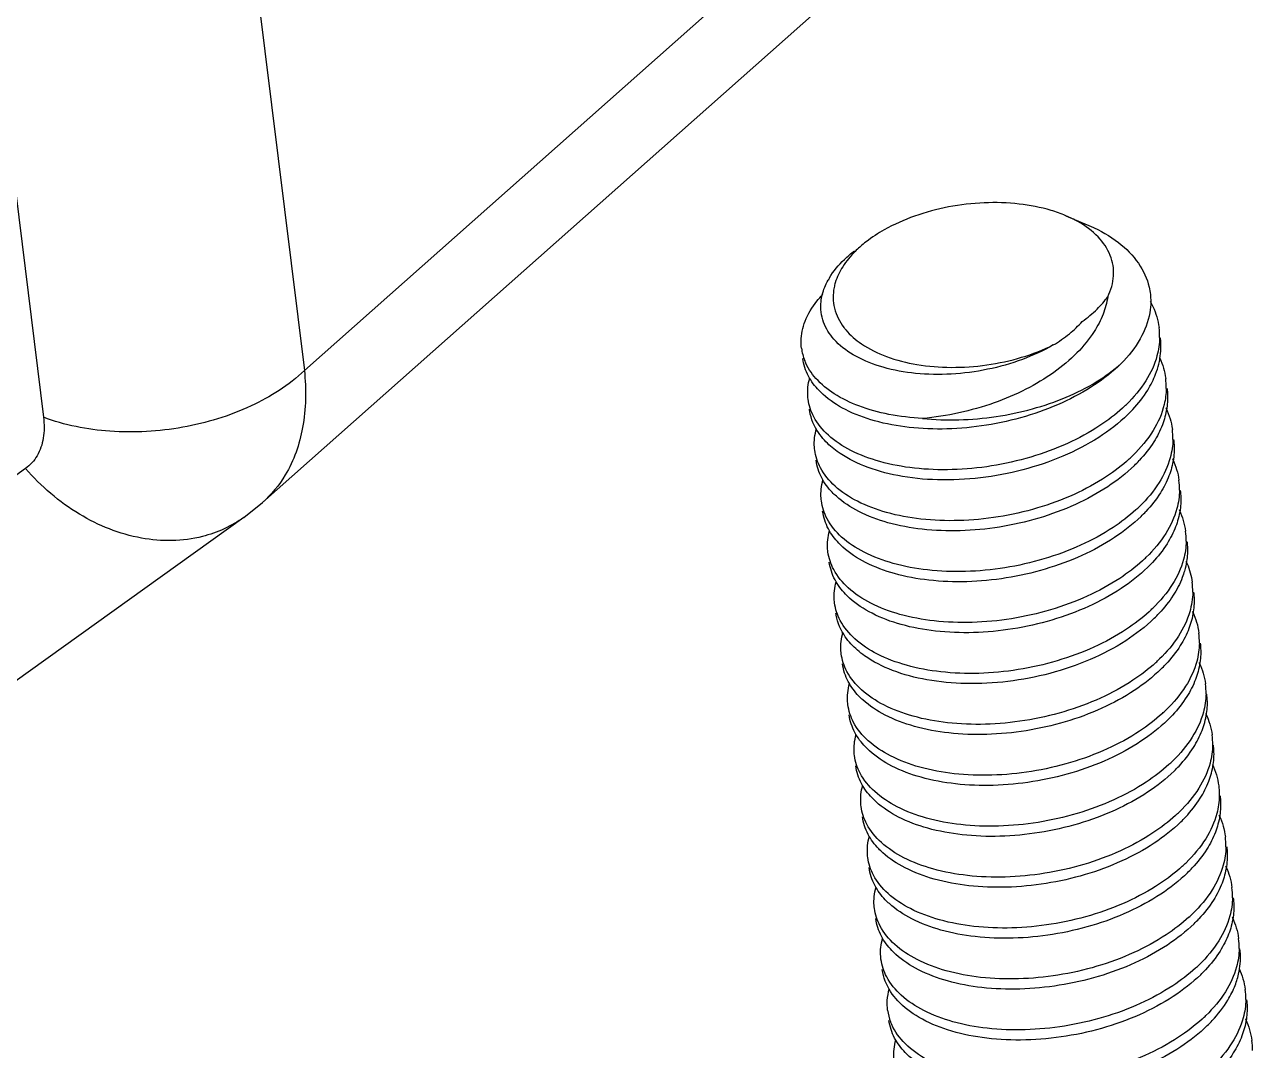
# Model space of a CAD drawing. Header units: millimetres. Extents: x 1518 to 2058, y 69 to 444.
# Drawn here: x 1785.36 to 1790.47, y 100.39 to 104.65 of the extents above; entities that cross this region are included whole.
import ezdxf

# ---------------------------------------------------------------- set-up
doc = ezdxf.new("R2010")
doc.units = ezdxf.units.MM
doc.layers.add('06___PRT_ALL_SURFS', color=7, linetype='Continuous')

# ---------------------------------------------------------------- blocks, each defined once
blk = doc.blocks.new('*u40')
at = {"color": 7, "linetype": 'Continuous'}
for p, q in [((-12.5007, -8.4962), (-11.1616, -19.3312)), ((-13.7495, -8.7199), (-12.4104, -19.5548)), ((-7.5176, -18.5902), (-7.4148, -18.6336))]:
    blk.add_line(p, q, dxfattribs=at)
for centre, radius, start, end in [((-8.3559, -19.064), 0.342, 148.99268, 151.15336), ((-8.382, -18.9823), 0.2492, 163.31377, 168.79461), ((-7.391, -19.1672), 0.3226, 358.93843, 7.49398), ((-8.389, -18.9711), 0.3175, 221.22407, 224.20587), ((-8.5371, -19.1917), 0.2477, 187.54289, 201.78961), ((-7.3651, -19.4108), 0.3284, 358.9175, 7.3626), ((-7.7595, -18.9467), 0.7626, 312.3387, 314.24431), ((-7.7203, -19.0289), 0.7156, 314.23255, 316.93294), ((-7.3275, -19.6544), 0.3226, 358.94044, 7.49399), ((-7.7277, -19.1903), 0.7626, 312.3387, 314.24431), ((-7.6881, -19.2729), 0.7151, 314.2329, 316.9234), ((-7.2958, -19.898), 0.3226, 358.94044, 7.49399), ((-7.696, -19.4338), 0.7626, 312.3387, 314.24431), ((-7.6564, -19.5165), 0.7151, 314.2329, 316.9234), ((-7.2641, -20.1416), 0.3226, 358.94044, 7.49399), ((-7.6643, -19.6774), 0.7626, 312.3387, 314.24431), ((-7.6247, -19.7601), 0.7151, 314.2329, 316.9234), ((-7.2332, -20.3854), 0.3233, 358.99935, 7.51802), ((-7.6326, -19.921), 0.7626, 312.3387, 314.24431), ((-7.5928, -20.0039), 0.7148, 314.23309, 316.91617), ((-7.2007, -20.6288), 0.3226, 358.94044, 7.49399), ((-7.6009, -20.1646), 0.7626, 312.3387, 314.24431), ((-7.5613, -20.2473), 0.7151, 314.2329, 316.9234), ((-7.1689, -20.8724), 0.3226, 358.94044, 7.49399), ((-7.5691, -20.4082), 0.7626, 312.3387, 314.24431), ((-7.5295, -20.4909), 0.7151, 314.2329, 316.9234), ((-7.1372, -21.116), 0.3226, 358.93379, 7.49396), ((-7.5374, -20.6518), 0.7626, 312.3387, 314.24431), ((-7.4978, -20.7345), 0.7151, 314.2329, 316.9234), ((-7.5057, -20.8954), 0.7626, 312.3387, 314.24431), ((-7.4662, -20.978), 0.7152, 314.23284, 316.92474), ((-7.0738, -21.6031), 0.3226, 358.94044, 7.49399), ((-7.474, -21.139), 0.7626, 312.3387, 314.24431), ((-7.4344, -21.2216), 0.7151, 314.2329, 316.9234), ((-7.0421, -21.8467), 0.3226, 358.94044, 7.49399), ((-7.4422, -21.3826), 0.7626, 312.3387, 314.24431), ((-7.4026, -21.4652), 0.7151, 314.2329, 316.9234), ((-7.0103, -22.0903), 0.3225, 358.96628, 7.49408), ((-7.4105, -21.6262), 0.7626, 312.3387, 314.24431), ((-7.3709, -21.7088), 0.7151, 314.2329, 316.9234), ((-6.9786, -22.3339), 0.3226, 358.94044, 7.49399), ((-8.125, -22.3587), 0.2473, 187.46029, 200.90035), ((-7.379, -21.8696), 0.7629, 312.34877, 314.24444), ((-7.3401, -21.9515), 0.7164, 314.23212, 316.94352), ((-6.9469, -22.5775), 0.3226, 358.94044, 7.49399)]:
    blk.add_arc(centre, radius, start, end, dxfattribs=at)
for points, start_tangent, end_tangent in [([(-7.5176, -18.5902), (-7.5882, -18.565), (-7.7411, -18.5344), (-7.9083, -18.5288), (-8.0787, -18.5486), (-8.2415, -18.5925), (-8.3861, -18.6578), (-8.4724, -18.7146)], (-0.921413, 0.388586), (-0.790855, -0.612004)), ([(-7.3626, -18.6921), (-7.4592, -18.6188), (-7.5176, -18.5902)], (-0.690454, 0.723376), (-0.921413, 0.388586)), ([(-7.4147, -18.6336), (-7.3996, -18.6402), (-7.2655, -18.719), (-7.1699, -18.818), (-7.1187, -18.9318), (-7.111, -19.0015)], (0.921359, -0.388712), (-0.002542, -0.999997)), ([(-8.4724, -18.7146), (-8.5031, -18.7401), (-8.5257, -18.7613)], (-0.790855, -0.612004), (-0.708846, -0.705364)), ([(-7.3169, -18.9778), (-7.2891, -18.8776), (-7.3047, -18.7803), (-7.3626, -18.6921)], (0.442864, 0.896589), (-0.690454, 0.723376)), ([(-8.649, -18.8878), (-8.5774, -18.7999), (-8.5292, -18.7585)], (0.515042, 0.857165), (0.791113, 0.611671)), ([(-8.5257, -18.7613), (-8.585, -18.8341), (-8.6207, -18.9107)], (-0.708846, -0.705364), (-0.286475, -0.958088)), ([(-8.6831, -18.9681), (-8.6554, -18.899)], (0.242836, 0.970067), (0.48236, 0.875973)), ([(-8.7827, -19.2242), (-8.7847, -19.1907), (-8.7652, -19.0946), (-8.7093, -18.9998), (-8.6808, -18.967)], (-0.130796, 0.991409), (0.687107, 0.726556)), ([(-8.6279, -19.1804), (-8.6766, -19.1001), (-8.6889, -19.0012), (-8.6831, -18.9681)], (-0.658756, 0.752357), (0.242836, 0.970067)), ([(-8.6264, -18.9338), (-8.6248, -19.0328), (-8.5801, -19.1245), (-8.571, -19.136)], (-0.193668, -0.981067), (0.641911, -0.766779)), ([(-7.4391, -19.096), (-7.3675, -19.0367), (-7.3169, -18.9778)], (0.817735, 0.575595), (0.578053, 0.815999)), ([(-7.3169, -18.9778), (-7.3394, -19.0614), (-7.382, -19.1446)], (-0.147189, -0.989108), (-0.537947, -0.842979)), ([(-7.111, -19.0015), (-7.1155, -19.0543), (-7.1609, -19.1787), (-7.2528, -19.2981)], (-0.002542, -0.999997), (-0.704324, -0.709879)), ([(-7.1138, -18.9997), (-7.1006, -19.0253), (-7.0712, -19.1252)], (0.493276, -0.869873), (0.130448, -0.991455)), ([(-7.5774, -19.2088), (-7.5004, -19.1548), (-7.4391, -19.096)], (0.855803, 0.517302), (0.656924, 0.753957)), ([(-8.571, -19.136), (-8.4954, -19.2032), (-8.376, -19.2636), (-8.2297, -19.302), (-8.066, -19.3157), (-7.8953, -19.304), (-7.7289, -19.2676), (-7.5774, -19.2088)], (0.641911, -0.766779), (0.898216, 0.439554)), ([(-7.382, -19.1446), (-7.464, -19.2463), (-7.5746, -19.3397), (-7.7086, -19.4205), (-7.8611, -19.4857), (-8.0289, -19.5334), (-8.2032, -19.5602)], (-0.537947, -0.842979), (-0.995987, -0.089495)), ([(-7.5774, -19.2088), (-7.7255, -19.2778), (-7.8919, -19.3252), (-8.0659, -19.348), (-8.2363, -19.3447), (-8.392, -19.3156), (-8.5227, -19.2626), (-8.6167, -19.1925)], (-0.865554, -0.500815), (-0.697151, 0.716924)), ([(-7.0685, -19.1732), (-7.0811, -19.2606), (-7.1346, -19.38), (-7.2274, -19.493)], (-0.017391, -0.999849), (-0.716284, -0.697809)), ([(-7.067, -19.274), (-7.0645, -19.1767), (-7.0648, -19.1739)], (0.165485, 0.986212), (-0.129461, 0.991585)), ([(-8.6986, -19.4264), (-8.749, -19.3576), (-8.7764, -19.2729)], (-0.69163, 0.722252), (-0.131568, 0.991307)), ([(-7.0875, -19.348), (-7.0723, -19.2999), (-7.067, -19.274)], (0.359681, 0.933075), (0.165485, 0.986212)), ([(-7.0675, -19.2719), (-7.0395, -19.3687)], (0.414314, -0.910134), (0.129094, -0.991632)), ([(-8.2032, -19.5602), (-8.3645, -19.5405), (-8.5073, -19.5005), (-8.6253, -19.4423), (-8.7131, -19.3688), (-8.7671, -19.2836)], (-0.998552, 0.053788), (-0.371225, 0.928543)), ([(-7.2528, -19.2981), (-7.38, -19.3996), (-7.5353, -19.4848), (-7.7108, -19.5501), (-7.8977, -19.5924), (-8.0866, -19.6103), (-8.2678, -19.6031), (-8.4323, -19.5716), (-8.5718, -19.518), (-8.6791, -19.4453), (-8.6986, -19.4264)], (-0.716284, -0.697809), (-0.69163, 0.722252)), ([(-8.2032, -19.5602), (-8.0293, -19.5665), (-7.8515, -19.551), (-7.6777, -19.5144), (-7.5153, -19.4583), (-7.3716, -19.3851), (-7.2528, -19.2981)], (0.994892, -0.10095), (0.748212, 0.663459)), ([(-8.751, -19.4678), (-8.7523, -19.4546), (-8.7432, -19.3673)], (-0.131568, 0.991307), (0.266528, 0.963827)), ([(-7.1974, -19.5176), (-7.1255, -19.4242), (-7.0875, -19.348)], (0.682607, 0.730786), (0.359681, 0.933075)), ([(-7.0368, -19.417), (-7.0467, -19.4937), (-7.0998, -19.6185), (-7.1957, -19.7366)], (-0.01799, -0.999838), (-0.716284, -0.697809)), ([(-7.0331, -19.4175), (-7.0315, -19.4329), (-7.0342, -19.5106)], (0.130448, -0.991455), (-0.146749, -0.989174)), ([(-8.7236, -19.5525), (-8.751, -19.4678)], (-0.466861, 0.884331), (-0.131568, 0.991307)), ([(-8.6722, -19.6644), (-8.701, -19.6281), (-8.7432, -19.526), (-8.7446, -19.5165)], (-0.675305, 0.737539), (-0.126766, 0.991933)), ([(-7.2458, -19.5104), (-7.3546, -19.5944), (-7.5099, -19.6797), (-7.6855, -19.7449), (-7.8724, -19.7873), (-8.0612, -19.8051), (-8.2424, -19.7979), (-8.4069, -19.7665), (-8.5464, -19.7129), (-8.6538, -19.6402), (-8.7236, -19.5525)], (-0.739092, -0.673605), (-0.466861, 0.884331)), ([(-7.221, -19.5417), (-7.3597, -19.6506), (-7.5322, -19.741), (-7.7235, -19.806), (-7.9255, -19.8443), (-8.1311, -19.8539), (-8.3219, -19.8337), (-8.4837, -19.7872), (-8.6121, -19.7176), (-8.6722, -19.6644)], (-0.716284, -0.697809), (-0.675305, 0.737539)), ([(-7.0342, -19.5106), (-7.0431, -19.5529), (-7.0554, -19.5907)], (-0.146749, -0.989174), (-0.357331, -0.933978)), ([(-7.0384, -19.5097), (-7.0371, -19.5125), (-7.0077, -19.6123)], (0.431036, -0.902335), (0.130448, -0.991455)), ([(-8.7193, -19.7114), (-8.7206, -19.6982), (-8.7107, -19.6081)], (-0.131568, 0.991307), (0.276331, 0.961062)), ([(-7.0554, -19.5907), (-7.0966, -19.6723), (-7.1658, -19.7613)], (-0.357331, -0.933978), (-0.682733, -0.730668)), ([(-7.005, -19.6604), (-7.0177, -19.7478), (-7.0712, -19.8671), (-7.1639, -19.9801)], (-0.017357, -0.999849), (-0.716284, -0.697809)), ([(-7.0014, -19.6611), (-6.9998, -19.6765), (-7.0025, -19.7542)], (0.130448, -0.991455), (-0.146749, -0.989174)), ([(-8.6919, -19.7961), (-8.7193, -19.7114)], (-0.466861, 0.884331), (-0.131568, 0.991307)), ([(-8.6351, -19.9136), (-8.6855, -19.8448), (-8.7129, -19.7601)], (-0.69163, 0.722252), (-0.131568, 0.991307)), ([(-7.2141, -19.7539), (-7.3229, -19.838), (-7.4782, -19.9233), (-7.6537, -19.9885), (-7.8406, -20.0309), (-8.0295, -20.0487), (-8.2107, -20.0415), (-8.3752, -20.0101), (-8.5147, -19.9565), (-8.622, -19.8838), (-8.6919, -19.7961)], (-0.739092, -0.673605), (-0.466861, 0.884331)), ([(-7.1893, -19.7853), (-7.3166, -19.8867), (-7.4719, -19.972), (-7.6474, -20.0372), (-7.8343, -20.0796), (-8.0231, -20.0974), (-8.2044, -20.0902), (-8.3689, -20.0588), (-8.5083, -20.0052), (-8.6157, -19.9325), (-8.6351, -19.9136)], (-0.716284, -0.697809), (-0.69163, 0.722252)), ([(-7.0025, -19.7542), (-7.0113, -19.7965), (-7.0237, -19.8343)], (-0.146749, -0.989174), (-0.357331, -0.933978)), ([(-7.0067, -19.7532), (-7.0054, -19.7561), (-6.976, -19.8559)], (0.431036, -0.902335), (0.130448, -0.991455)), ([(-8.6875, -19.955), (-8.6889, -19.9418), (-8.6798, -19.8545)], (-0.131568, 0.991307), (0.266528, 0.963827)), ([(-7.0237, -19.8343), (-7.0649, -19.9159), (-7.1341, -20.0049)], (-0.357331, -0.933978), (-0.682733, -0.730668)), ([(-6.9733, -19.904), (-6.986, -19.9914), (-7.0395, -20.1107), (-7.1322, -20.2237)], (-0.017357, -0.999849), (-0.716284, -0.697809)), ([(-6.9697, -19.9047), (-6.968, -19.92), (-6.9707, -19.9978)], (0.130448, -0.991455), (-0.146749, -0.989174)), ([(-8.6602, -20.0397), (-8.6875, -19.955)], (-0.466861, 0.884331), (-0.131568, 0.991307)), ([(-8.6034, -20.1572), (-8.6538, -20.0884), (-8.6812, -20.0037)], (-0.69163, 0.722252), (-0.131568, 0.991307)), ([(-7.1824, -19.9975), (-7.2912, -20.0816), (-7.4465, -20.1669), (-7.622, -20.2321), (-7.8089, -20.2745), (-7.9977, -20.2923), (-8.179, -20.2851), (-8.3435, -20.2537), (-8.4829, -20.2001), (-8.5903, -20.1274), (-8.6602, -20.0397)], (-0.739092, -0.673605), (-0.466861, 0.884331)), ([(-7.1576, -20.0289), (-7.2848, -20.1303), (-7.4401, -20.2156), (-7.6157, -20.2808), (-7.8026, -20.3232), (-7.9914, -20.341), (-8.1726, -20.3338), (-8.3371, -20.3024), (-8.4766, -20.2488), (-8.584, -20.1761), (-8.6034, -20.1572)], (-0.716284, -0.697809), (-0.69163, 0.722252)), ([(-6.9707, -19.9978), (-6.9796, -20.0401), (-6.9919, -20.0779)], (-0.146749, -0.989174), (-0.357331, -0.933978)), ([(-6.975, -19.9968), (-6.9737, -19.9997), (-6.9443, -20.0995)], (0.431036, -0.902335), (0.130448, -0.991455)), ([(-6.9919, -20.0779), (-7.0331, -20.1594), (-7.1024, -20.2485)], (-0.357331, -0.933978), (-0.682733, -0.730668)), ([(-8.6558, -20.1985), (-8.6572, -20.1854), (-8.6481, -20.0981)], (-0.131568, 0.991307), (0.266528, 0.963827)), ([(-6.9416, -20.1476), (-6.9542, -20.235), (-7.0078, -20.3543), (-7.1005, -20.4673)], (-0.017357, -0.999849), (-0.716284, -0.697809)), ([(-6.938, -20.1482), (-6.9357, -20.1729), (-6.9394, -20.244)], (0.130563, -0.99144), (-0.154643, -0.98797)), ([(-8.6284, -20.2833), (-8.6558, -20.1985)], (-0.466861, 0.884331), (-0.131568, 0.991307)), ([(-8.5717, -20.4008), (-8.6221, -20.332), (-8.6495, -20.2473)], (-0.69163, 0.722252), (-0.131568, 0.991307)), ([(-7.1507, -20.2411), (-7.2595, -20.3252), (-7.4148, -20.4105), (-7.5903, -20.4757), (-7.7772, -20.5181), (-7.966, -20.5359), (-8.1473, -20.5287), (-8.3118, -20.4973), (-8.4512, -20.4437), (-8.5586, -20.371), (-8.6284, -20.2833)], (-0.739092, -0.673605), (-0.466861, 0.884331)), ([(-7.1259, -20.2725), (-7.2531, -20.3739), (-7.4084, -20.4592), (-7.584, -20.5244), (-7.7709, -20.5668), (-7.9597, -20.5846), (-8.1409, -20.5774), (-8.3054, -20.546), (-8.4449, -20.4924), (-8.5522, -20.4197), (-8.5717, -20.4008)], (-0.716284, -0.697809), (-0.69163, 0.722252)), ([(-6.9394, -20.244), (-6.9497, -20.29), (-6.96, -20.3209)], (-0.154643, -0.98797), (-0.355816, -0.934556)), ([(-6.9423, -20.2425), (-6.9367, -20.2549), (-6.9126, -20.3431)], (0.426033, -0.904708), (0.130563, -0.99144)), ([(-6.96, -20.3209), (-7.0034, -20.4061), (-7.0707, -20.4921)], (-0.355816, -0.934556), (-0.682828, -0.730579)), ([(-8.6241, -20.4421), (-8.6255, -20.429), (-8.6163, -20.3417)], (-0.131568, 0.991307), (0.266528, 0.963827)), ([(-8.5967, -20.5269), (-8.6241, -20.4421)], (-0.466861, 0.884331), (-0.131568, 0.991307)), ([(-6.9099, -20.3911), (-6.9243, -20.4849), (-6.978, -20.601), (-7.0688, -20.7109)], (-0.016884, -0.999857), (-0.716284, -0.697809)), ([(-6.9062, -20.3918), (-6.9046, -20.4072), (-6.9073, -20.4849)], (0.130448, -0.991455), (-0.146749, -0.989174)), ([(-8.5459, -20.6382), (-8.5729, -20.6043), (-8.6161, -20.5018), (-8.6177, -20.4909)], (-0.673555, 0.739137), (-0.126427, 0.991976)), ([(-7.119, -20.4847), (-7.2277, -20.5688), (-7.383, -20.6541), (-7.5586, -20.7193), (-7.7455, -20.7617), (-7.9343, -20.7795), (-8.1155, -20.7723), (-8.28, -20.7409), (-8.4195, -20.6873), (-8.5269, -20.6146), (-8.5967, -20.5269)], (-0.739092, -0.673605), (-0.466861, 0.884331)), ([(-6.9073, -20.4849), (-6.9162, -20.5273), (-6.9285, -20.5651)], (-0.146749, -0.989174), (-0.357331, -0.933978)), ([(-6.9116, -20.484), (-6.9102, -20.4868), (-6.8809, -20.5867)], (0.431036, -0.902335), (0.130448, -0.991455)), ([(-7.0942, -20.516), (-7.2307, -20.6236), (-7.4013, -20.7136), (-7.5935, -20.7796), (-7.7944, -20.8182), (-7.9959, -20.8285), (-8.1825, -20.8104), (-8.3464, -20.7657), (-8.4806, -20.6953), (-8.5459, -20.6382)], (-0.716284, -0.697809), (-0.673555, 0.739137)), ([(-6.9285, -20.5651), (-6.9697, -20.6466), (-7.0389, -20.7357)], (-0.357331, -0.933978), (-0.682733, -0.730668)), ([(-8.5924, -20.6857), (-8.5937, -20.6726), (-8.5839, -20.5827)], (-0.131568, 0.991307), (0.275686, 0.961248)), ([(-6.8782, -20.6347), (-6.8908, -20.7222), (-6.9443, -20.8415), (-7.0371, -20.9545)], (-0.017357, -0.999849), (-0.716284, -0.697809)), ([(-6.8745, -20.6354), (-6.8729, -20.6508), (-6.8756, -20.7285)], (0.130448, -0.991455), (-0.146749, -0.989174)), ([(-8.565, -20.7705), (-8.5924, -20.6857)], (-0.466861, 0.884331), (-0.131568, 0.991307)), ([(-8.5082, -20.888), (-8.5586, -20.8192), (-8.586, -20.7344)], (-0.69163, 0.722252), (-0.131568, 0.991307)), ([(-7.0872, -20.7283), (-7.196, -20.8124), (-7.3513, -20.8977), (-7.5269, -20.9629), (-7.7138, -21.0053), (-7.9026, -21.0231), (-8.0838, -21.0159), (-8.2483, -20.9845), (-8.3878, -20.9309), (-8.4952, -20.8582), (-8.565, -20.7705)], (-0.739092, -0.673605), (-0.466861, 0.884331)), ([(-6.8756, -20.7285), (-6.8844, -20.7709), (-6.8968, -20.8087)], (-0.146749, -0.989174), (-0.357331, -0.933978)), ([(-6.8798, -20.7276), (-6.8785, -20.7304), (-6.8491, -20.8303)], (0.431036, -0.902335), (0.130448, -0.991455)), ([(-7.0624, -20.7596), (-7.1897, -20.8611), (-7.345, -20.9464), (-7.5205, -21.0116), (-7.7074, -21.054), (-7.8962, -21.0718), (-8.0775, -21.0646), (-8.242, -21.0332), (-8.3814, -20.9796), (-8.4888, -20.9069), (-8.5082, -20.888)], (-0.716284, -0.697809), (-0.69163, 0.722252)), ([(-8.5606, -20.9293), (-8.562, -20.9162), (-8.5529, -20.8289)], (-0.131568, 0.991307), (0.266528, 0.963827)), ([(-6.8968, -20.8087), (-6.938, -20.8902), (-7.0072, -20.9792)], (-0.357331, -0.933978), (-0.682733, -0.730668)), ([(-6.8464, -20.8783), (-6.8591, -20.9658), (-6.9126, -21.0851), (-7.0053, -21.1981)], (-0.017357, -0.999849), (-0.716284, -0.697809)), ([(-6.8438, -20.9721), (-6.8411, -20.8944), (-6.8428, -20.879)], (0.146749, 0.989174), (-0.130448, 0.991455)), ([(-8.5333, -21.014), (-8.5606, -20.9293)], (-0.466861, 0.884331), (-0.131568, 0.991307)), ([(-8.4765, -21.1316), (-8.5269, -21.0628), (-8.5543, -20.978)], (-0.69163, 0.722252), (-0.131568, 0.991307)), ([(-7.0555, -20.9719), (-7.1643, -21.056), (-7.3196, -21.1412), (-7.4951, -21.2065), (-7.682, -21.2489), (-7.8709, -21.2667), (-8.0521, -21.2595), (-8.2166, -21.2281), (-8.3561, -21.1744), (-8.4634, -21.1017), (-8.5333, -21.014)], (-0.739092, -0.673605), (-0.466861, 0.884331)), ([(-6.8651, -21.0523), (-6.8527, -21.0145), (-6.8438, -20.9721)], (0.357331, 0.933978), (0.146749, 0.989174)), ([(-6.8481, -20.9712), (-6.8468, -20.974), (-6.8174, -21.0739)], (0.431036, -0.902335), (0.130448, -0.991455)), ([(-7.0307, -21.0032), (-7.158, -21.1047), (-7.3133, -21.19), (-7.4888, -21.2552), (-7.6757, -21.2976), (-7.8645, -21.3154), (-8.0458, -21.3082), (-8.2103, -21.2768), (-8.3497, -21.2232), (-8.4571, -21.1505), (-8.4765, -21.1316)], (-0.716284, -0.697809), (-0.69163, 0.722252)), ([(-8.5289, -21.1729), (-8.5303, -21.1598), (-8.5212, -21.0725)], (-0.131568, 0.991307), (0.266528, 0.963827)), ([(-6.9755, -21.2228), (-6.9063, -21.1338), (-6.8651, -21.0523)], (0.682733, 0.730668), (0.357331, 0.933978)), ([(-6.8147, -21.122), (-6.8273, -21.2094), (-6.8809, -21.3287), (-6.9736, -21.4417)], (-0.017471, -0.999847), (-0.716284, -0.697809)), ([(-6.8122, -21.2162), (-6.8095, -21.1366), (-6.8111, -21.1226)], (0.14795, 0.988995), (-0.130273, 0.991478)), ([(-8.5015, -21.2576), (-8.5289, -21.1729)], (-0.466861, 0.884331), (-0.131568, 0.991307)), ([(-8.4448, -21.3752), (-8.4952, -21.3064), (-8.5226, -21.2216)], (-0.69163, 0.722252), (-0.131568, 0.991307)), ([(-7.0238, -21.2155), (-7.1326, -21.2996), (-7.2879, -21.3848), (-7.4634, -21.4501), (-7.6503, -21.4925), (-7.8391, -21.5103), (-8.0204, -21.5031), (-8.1849, -21.4717), (-8.3243, -21.418), (-8.4317, -21.3453), (-8.5015, -21.2576)], (-0.739092, -0.673605), (-0.466861, 0.884331)), ([(-6.999, -21.2468), (-7.1262, -21.3483), (-7.2815, -21.4336), (-7.4571, -21.4988), (-7.644, -21.5412), (-7.8328, -21.559), (-8.014, -21.5518), (-8.1785, -21.5204), (-8.318, -21.4668), (-8.4254, -21.3941), (-8.4448, -21.3752)], (-0.716284, -0.697809), (-0.69163, 0.722252)), ([(-6.8334, -21.296), (-6.8207, -21.2568), (-6.8122, -21.2162)], (0.357652, 0.933855), (0.14795, 0.988995)), ([(-6.8162, -21.2152), (-6.7857, -21.3175)], (0.429516, -0.903059), (0.130172, -0.991491)), ([(-8.4972, -21.4165), (-8.4986, -21.4034), (-8.4895, -21.3161)], (-0.131568, 0.991307), (0.266528, 0.963827)), ([(-6.9438, -21.4664), (-6.8741, -21.3768), (-6.8334, -21.296)], (0.682715, 0.730684), (0.357652, 0.933855)), ([(-6.7857, -21.3175), (-6.7845, -21.3277), (-6.783, -21.3656)], (0.130172, -0.991491), (-0.017785, -0.999842)), ([(-6.783, -21.3656), (-6.7947, -21.4495), (-6.8481, -21.5706), (-6.9419, -21.6853)], (-0.017785, -0.999842), (-0.716284, -0.697809)), ([(-6.7794, -21.3662), (-6.7777, -21.3816), (-6.7804, -21.4593)], (0.130448, -0.991455), (-0.146749, -0.989174)), ([(-8.4698, -21.5012), (-8.4972, -21.4165)], (-0.466861, 0.884331), (-0.131568, 0.991307)), ([(-8.4131, -21.6188), (-8.4635, -21.5499), (-8.4909, -21.4652)], (-0.69163, 0.722252), (-0.131568, 0.991307)), ([(-6.9921, -21.4591), (-7.1009, -21.5432), (-7.2562, -21.6284), (-7.4317, -21.6937), (-7.6186, -21.736), (-7.8074, -21.7539), (-7.9887, -21.7467), (-8.1532, -21.7152), (-8.2926, -21.6616), (-8.4, -21.5889), (-8.4698, -21.5012)], (-0.739092, -0.673605), (-0.466861, 0.884331)), ([(-6.9673, -21.4904), (-7.0945, -21.5919), (-7.2498, -21.6771), (-7.4253, -21.7424), (-7.6122, -21.7848), (-7.8011, -21.8026), (-7.9823, -21.7954), (-8.1468, -21.764), (-8.2863, -21.7103), (-8.3936, -21.6376), (-8.4131, -21.6188)], (-0.716284, -0.697809), (-0.69163, 0.722252)), ([(-6.7804, -21.4593), (-6.7893, -21.5017), (-6.8016, -21.5394)], (-0.146749, -0.989174), (-0.357331, -0.933978)), ([(-6.7847, -21.4584), (-6.7833, -21.4612), (-6.754, -21.5611)], (0.431036, -0.902335), (0.130448, -0.991455)), ([(-8.4655, -21.6601), (-8.4668, -21.647), (-8.4577, -21.5597)], (-0.131568, 0.991307), (0.266528, 0.963827)), ([(-6.8016, -21.5394), (-6.8428, -21.621), (-6.912, -21.71)], (-0.357331, -0.933978), (-0.682733, -0.730668)), ([(-6.7513, -21.6091), (-6.7639, -21.6966), (-6.8174, -21.8159), (-6.9102, -21.9289)], (-0.017357, -0.999849), (-0.716284, -0.697809)), ([(-6.7476, -21.6098), (-6.746, -21.6252), (-6.7487, -21.7029)], (0.130448, -0.991455), (-0.146749, -0.989174)), ([(-8.4381, -21.7448), (-8.4655, -21.6601)], (-0.466861, 0.884331), (-0.131568, 0.991307)), ([(-8.3814, -21.8623), (-8.4318, -21.7935), (-8.4591, -21.7088)], (-0.69163, 0.722252), (-0.131568, 0.991307)), ([(-6.9604, -21.7027), (-7.0691, -21.7868), (-7.2244, -21.872), (-7.4, -21.9373), (-7.5869, -21.9796), (-7.7757, -21.9974), (-7.9569, -21.9903), (-8.1214, -21.9588), (-8.2609, -21.9052), (-8.3683, -21.8325), (-8.4381, -21.7448)], (-0.739092, -0.673605), (-0.466861, 0.884331)), ([(-6.9355, -21.734), (-7.0628, -21.8355), (-7.2181, -21.9207), (-7.3936, -21.986), (-7.5805, -22.0284), (-7.7693, -22.0462), (-7.9506, -22.039), (-8.1151, -22.0076), (-8.2546, -21.9539), (-8.3619, -21.8812), (-8.3814, -21.8623)], (-0.716284, -0.697809), (-0.69163, 0.722252)), ([(-6.7487, -21.7029), (-6.7576, -21.7453), (-6.7699, -21.783)], (-0.146749, -0.989174), (-0.357331, -0.933978)), ([(-6.753, -21.702), (-6.7516, -21.7048), (-6.7223, -21.8047)], (0.431036, -0.902335), (0.130448, -0.991455)), ([(-6.7699, -21.783), (-6.8111, -21.8646), (-6.8803, -21.9536)], (-0.357331, -0.933978), (-0.682733, -0.730668)), ([(-8.4338, -21.9037), (-8.4351, -21.8906), (-8.426, -21.8033)], (-0.131568, 0.991307), (0.266528, 0.963827)), ([(-6.7196, -21.8527), (-6.7322, -21.9401), (-6.7857, -22.0595), (-6.8784, -22.1725)], (-0.017357, -0.999849), (-0.716284, -0.697809)), ([(-6.7159, -21.8534), (-6.7143, -21.8688), (-6.717, -21.9465)], (0.130448, -0.991455), (-0.146749, -0.989174)), ([(-8.4064, -21.9884), (-8.4338, -21.9037)], (-0.466861, 0.884331), (-0.131568, 0.991307)), ([(-8.3496, -22.1059), (-8.4, -22.0371), (-8.4274, -21.9524)], (-0.69163, 0.722252), (-0.131568, 0.991307)), ([(-6.9286, -21.9463), (-7.0374, -22.0303), (-7.1927, -22.1156), (-7.3683, -22.1809), (-7.5551, -22.2232), (-7.744, -22.241), (-7.9252, -22.2338), (-8.0897, -22.2024), (-8.2292, -22.1488), (-8.3365, -22.0761), (-8.4064, -21.9884)], (-0.739092, -0.673605), (-0.466861, 0.884331)), ([(-6.717, -21.9465), (-6.7258, -21.9889), (-6.7382, -22.0266)], (-0.146749, -0.989174), (-0.357331, -0.933978)), ([(-6.7212, -21.9456), (-6.7199, -21.9484), (-6.6905, -22.0483)], (0.431036, -0.902335), (0.130448, -0.991455)), ([(-6.9038, -21.9776), (-7.0311, -22.0791), (-7.1864, -22.1643), (-7.3619, -22.2296), (-7.5488, -22.2719), (-7.7376, -22.2898), (-7.9189, -22.2826), (-8.0834, -22.2511), (-8.2228, -22.1975), (-8.3302, -22.1248), (-8.3496, -22.1059)], (-0.716284, -0.697809), (-0.69163, 0.722252)), ([(-6.7382, -22.0266), (-6.7794, -22.1082), (-6.8486, -22.1972)], (-0.357331, -0.933978), (-0.682733, -0.730668)), ([(-8.402, -22.1473), (-8.4034, -22.1341), (-8.3943, -22.0469)], (-0.131568, 0.991307), (0.266528, 0.963827)), ([(-8.3747, -22.232), (-8.402, -22.1473)], (-0.466861, 0.884331), (-0.131568, 0.991307)), ([(-6.6878, -22.0961), (-6.7005, -22.1837), (-6.754, -22.3031), (-6.8467, -22.4161)], (-0.016916, -0.999857), (-0.716284, -0.697809)), ([(-6.6856, -22.1926), (-6.6842, -22.0968)], (0.152083, 0.988368), (-0.12778, 0.991803)), ([(-8.3213, -22.346), (-8.3814, -22.2521), (-8.3956, -22.196)], (-0.680517, 0.732732), (-0.130064, 0.991506)), ([(-6.8969, -22.1899), (-7.0057, -22.2739), (-7.161, -22.3592), (-7.3365, -22.4244), (-7.5234, -22.4668), (-7.7123, -22.4846), (-7.8935, -22.4774), (-8.058, -22.446), (-8.1975, -22.3924), (-8.3048, -22.3197), (-8.3747, -22.232)], (-0.739092, -0.673605), (-0.466861, 0.884331)), ([(-6.7073, -22.2723), (-6.6889, -22.2107), (-6.6856, -22.1926)], (0.36272, 0.931898), (0.152083, 0.988368)), ([(-6.6881, -22.1922), (-6.6588, -22.2918)], (0.422541, -0.906344), (0.130448, -0.991455)), ([(-6.8721, -22.2212), (-7.0036, -22.3255), (-7.1647, -22.4125), (-7.3467, -22.478), (-7.5399, -22.519), (-7.7339, -22.5339), (-7.9183, -22.5222), (-8.0834, -22.4852), (-8.2201, -22.4252), (-8.3213, -22.346)], (-0.716284, -0.697809), (-0.680517, 0.732732)), ([(-8.3702, -22.3909), (-8.3718, -22.344), (-8.3621, -22.2888)], (-0.130064, 0.991506), (0.275292, 0.961361)), ([(-6.8167, -22.4406), (-6.7418, -22.3422), (-6.7073, -22.2723)], (0.682466, 0.730917), (0.36272, 0.931898)), ([(-6.6561, -22.3399), (-6.6687, -22.4273), (-6.7223, -22.5466), (-6.815, -22.6597)], (-0.017357, -0.999849), (-0.716284, -0.697809)), ([(-6.6525, -22.3406), (-6.6508, -22.356), (-6.6535, -22.4337)], (0.130448, -0.991455), (-0.146749, -0.989174)), ([(-8.2862, -22.5931), (-8.3366, -22.5243), (-8.364, -22.4396)], (-0.69163, 0.722252), (-0.131568, 0.991307)), ([(-6.8651, -22.4334), (-6.9783, -22.5203), (-7.1394, -22.6073), (-7.3214, -22.6728), (-7.5145, -22.7139), (-7.7085, -22.7287), (-7.893, -22.7171), (-8.058, -22.6801), (-8.1948, -22.6201), (-8.2959, -22.5408), (-8.356, -22.447)], (-0.738975, -0.673733), (-0.357359, 0.933967)), ([(-6.6535, -22.4337), (-6.6624, -22.476), (-6.6747, -22.5138)], (-0.146749, -0.989174), (-0.357331, -0.933978)), ([(-6.6578, -22.4328), (-6.6565, -22.4356), (-6.6271, -22.5354)], (0.431036, -0.902335), (0.130448, -0.991455)), ([(-6.8404, -22.4648), (-6.9676, -22.5662), (-7.1229, -22.6515), (-7.2985, -22.7168), (-7.4854, -22.7591), (-7.6742, -22.7769), (-7.8554, -22.7697), (-8.0199, -22.7383), (-8.1594, -22.6847), (-8.2668, -22.612), (-8.2862, -22.5931)], (-0.716284, -0.697809), (-0.69163, 0.722252)), ([(-8.3386, -22.6345), (-8.34, -22.6213), (-8.3308, -22.534)], (-0.131568, 0.991307), (0.266528, 0.963827)), ([(-6.6747, -22.5138), (-6.7159, -22.5954), (-6.7852, -22.6844)], (-0.357331, -0.933978), (-0.682733, -0.730668))]:
    blk.add_spline(points, degree=3, dxfattribs=dict(at, start_tangent=start_tangent, end_tangent=end_tangent))
at = {"layer": '06___PRT_ALL_SURFS', "color": 7, "linetype": 'Continuous'}
for p, q in [((-11.1616, -19.3312), (-7.9892, -16.5181)), ((-11.362, -19.9626), (-8.1983, -17.1573)), ((-12.4959, -19.7994), (-14.3328, -21.1151)), ((-11.451, -20.0336), (-11.3616, -19.9623)), ((-11.4509, -20.0335), (-13.2877, -21.3492))]:
    blk.add_line(p, q, dxfattribs=at)
for points, start_tangent, end_tangent in [([(-11.1616, -19.3312), (-11.4166, -19.5003), (-11.7433, -19.6022), (-12.0923, -19.6213), (-12.4104, -19.5548)], (-0.724478, -0.689298), (-0.93646, 0.350776)), ([(-11.1616, -19.3312), (-11.1701, -19.6038), (-11.2531, -19.8307), (-11.3619, -19.9624)], (0.100842, -0.994902), (-0.746241, -0.665676)), ([(-12.4104, -19.5548), (-12.4114, -19.655), (-12.4406, -19.7386), (-12.4959, -19.7994)], (0.122767, -0.992436), (-0.813017, -0.582241)), ([(-11.451, -20.0335), (-11.6494, -20.125), (-11.9411, -20.1324), (-12.2377, -20.0183), (-12.4959, -19.7994)], (-0.81504, -0.579405), (-0.652965, 0.757388))]:
    blk.add_spline(points, degree=3, dxfattribs=dict(at, start_tangent=start_tangent, end_tangent=end_tangent))

msp = doc.modelspace()

# ---------------------------------------------------------------- block references
at = {"xscale": 0.8693999999999998, "yscale": 0.8693999999999998, "zscale": 0.8693999999999998}
msp.add_blockref('*u40', (1796.2298, 120.0204), dxfattribs=at)

doc.saveas('drawing.dxf')
